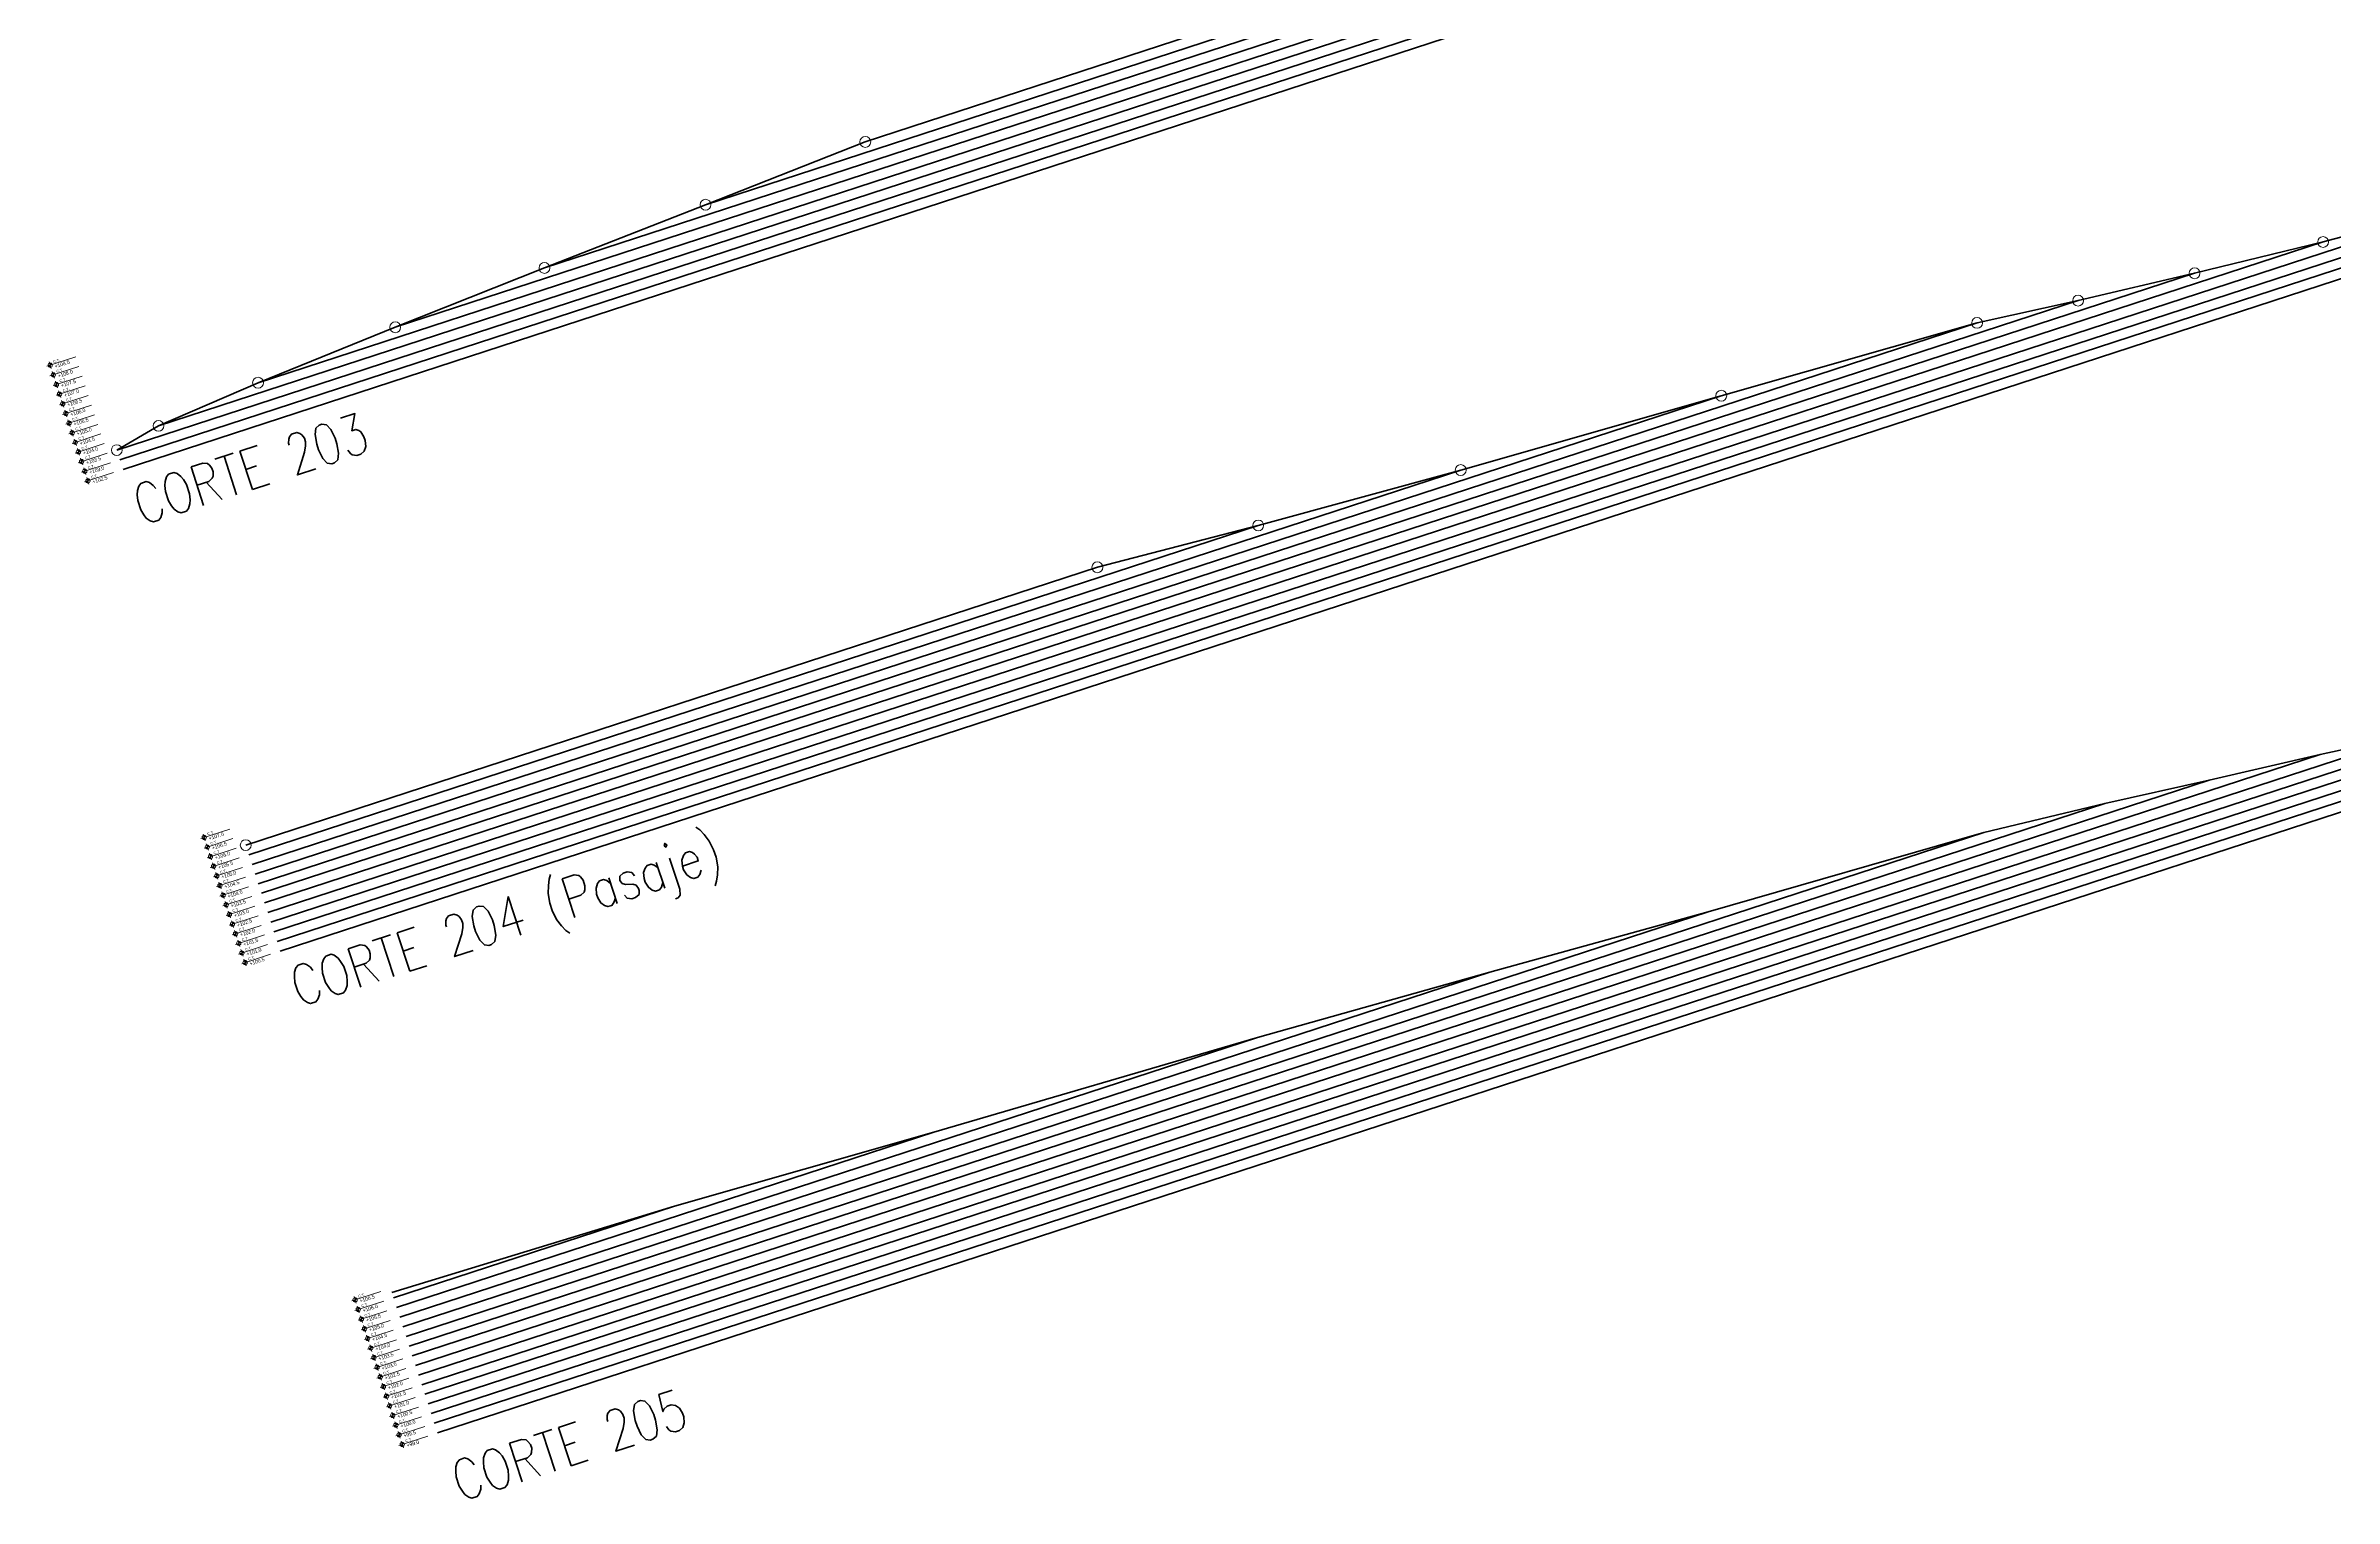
# Model space of a CAD drawing. Header units: metres. Extents: x 733085 to 734585, y 6084499 to 6087418.
# Drawn here: x 733726 to 733838.9, y 6086036.6 to 6086108.3 of the extents above; entities that cross this region are included whole.
import ezdxf
from ezdxf.enums import TextEntityAlignment as Align

# ---------------------------------------------------------------- set-up
doc = ezdxf.new("R2010")
doc.units = ezdxf.units.M
doc.header["$LTSCALE"] = 5
doc.header["$MEASUREMENT"] = 0
doc.layers.get('0').update_dxf_attribs({"color": 30})
doc.layers.add('_AUX', color=210, linetype='Continuous', lineweight=18, plot=False)
for name, color, linetype, lineweight in [('A-ELEV-MBE1', 7, 'Continuous', 35), ('U-ANNO-SYMB', 3, 'Continuous', 18), ('U-ANNO-TEXT', 3, 'Continuous', 18)]:
    doc.layers.add(name, color=color, linetype=linetype, lineweight=lineweight)
doc.styles.add('E-ARIAL', font='arial.ttf')
doc.styles.add('E-ROMANS', font='romans.shx', dxfattribs={"width": 0.8})

# ---------------------------------------------------------------- blocks, each defined once
blk = doc.blocks.new('*U18')
at = {"lineweight": 0}
h = blk.add_hatch(color=256, dxfattribs=at)
edge = h.paths.add_edge_path()
edge.add_arc((0, 0), 200, 0, 90)
edge.add_line((0, 200), (0, 0))
edge.add_line((0, 0), (200, 0))
edge = h.paths.add_edge_path()
edge.add_line((0, 0), (-200, 0))
edge.add_arc((0, 0), 200, 180, 270)
edge.add_line((0, -200), (0, 0))
for p, q in [((2500, 0), (-325, 0)), ((0, 325), (0, -325))]:
    blk.add_line(p, q)
blk.add_circle((0, 0), 200)
at = {"style": 'E-ARIAL'}
blk.add_attdef('LEVEL', text='', height=250, dxfattribs=at).set_placement((371, 0), align=Align.BOTTOM_LEFT)
blk.add_attdef('HEIGHT', text='', height=250, dxfattribs=at).set_placement((371, -75), align=Align.TOP_LEFT)

msp = doc.modelspace()

# ---------------------------------------------------------------- linework, layer by layer
at = {"layer": '_AUX'}
for centre in [(733766.408, 6086103.556), (733758.527, 6086100.459), (733838.33, 6086098.621), (733750.581, 6086097.34), (733831.99, 6086097.078), (733826.243, 6086095.729), (733743.219, 6086094.412), (733821.26, 6086094.629), (733736.45, 6086091.678), (733808.641, 6086091.038), (733731.54, 6086089.55), (733729.484, 6086088.353), (733795.785, 6086087.369), (733785.796, 6086084.636), (733777.861, 6086082.573), (733735.843, 6086068.864)]:
    msp.add_circle(centre, 0.267, dxfattribs=at)
at = {"layer": 'A-ELEV-MBE1', "color": 252}
for p, q in [((733729.484, 6086088.353), (733888.712, 6086140.303)), ((733729.639, 6086087.878), (733888.867, 6086139.828)), ((733731.54, 6086089.55), (733888.557, 6086140.779)), ((733729.794, 6086087.403), (733889.023, 6086139.353)), ((733736.45, 6086091.678), (733859.936, 6086131.967)), ((733743.219, 6086094.412), (733842.041, 6086126.654)), ((733750.581, 6086097.34), (733817.104, 6086119.044)), ((733737.549, 6086063.636), (733896.751, 6086115.577)), ((733758.527, 6086100.459), (733805.93, 6086115.924)), ((733766.408, 6086103.556), (733787.023, 6086110.282)), ((733737.238, 6086064.586), (733869.105, 6086107.609)), ((733737.394, 6086064.111), (733870.171, 6086107.431)), ((733737.083, 6086065.062), (733862.876, 6086106.103)), ((733736.928, 6086065.537), (733838.33, 6086098.621)), ((733736.773, 6086066.012), (733831.99, 6086097.078)), ((733736.463, 6086066.963), (733821.26, 6086094.629)), ((733736.618, 6086066.488), (733826.243, 6086095.729)), ((733745.303, 6086039.869), (733910.141, 6086093.649)), ((733736.308, 6086067.438), (733808.641, 6086091.038)), ((733736.153, 6086067.914), (733795.785, 6086087.369)), ((733735.998, 6086068.389), (733785.796, 6086084.636)), ((733735.843, 6086068.864), (733777.861, 6086082.573)), ((733745.148, 6086040.344), (733859.981, 6086077.81)), ((733744.993, 6086040.819), (733856.263, 6086077.123)), ((733744.838, 6086041.295), (733852.559, 6086076.44)), ((733744.527, 6086042.245), (733842.978, 6086074.366)), ((733744.683, 6086041.77), (733847.566, 6086075.337)), ((733744.372, 6086042.721), (733838.186, 6086073.328)), ((733744.217, 6086043.196), (733832.709, 6086072.067)), ((733744.062, 6086043.671), (733827.569, 6086070.916)), ((733743.907, 6086044.147), (733821.592, 6086069.492)), ((733743.752, 6086044.622), (733807.989, 6086065.58)), ((733743.597, 6086045.097), (733797.226, 6086062.595)), ((733743.442, 6086045.573), (733785.755, 6086059.378)), ((733743.287, 6086046.048), (733769.793, 6086054.696)), ((733743.132, 6086046.523), (733757.003, 6086051.049))]:
    msp.add_line(p, q, dxfattribs=at)
at = {"layer": 'A-ELEV-MBE1', "ltscale": 0.15}
for points in [[(733840.82, 6086126.256), (733834.974, 6086123.822), (733827.453, 6086121.895), (733817.104, 6086119.044), (733805.93, 6086115.924), (733787.023, 6086110.282), (733766.408, 6086103.556), (733758.527, 6086100.459), (733750.581, 6086097.34), (733743.219, 6086094.412), (733736.45, 6086091.678), (733731.54, 6086089.55), (733729.484, 6086088.353)], [(733735.843, 6086068.864), (733777.861, 6086082.573), (733785.796, 6086084.636), (733795.785, 6086087.369), (733808.641, 6086091.038), (733821.26, 6086094.629), (733826.243, 6086095.729), (733831.99, 6086097.078), (733838.33, 6086098.621), (733846.977, 6086100.916)], [(733743.045, 6086046.788), (733757.003, 6086051.049), (733769.793, 6086054.696), (733785.755, 6086059.378), (733797.226, 6086062.595), (733807.989, 6086065.58), (733821.592, 6086069.492), (733827.569, 6086070.916), (733832.709, 6086072.067), (733838.186, 6086073.328), (733842.978, 6086074.366)]]:
    msp.add_lwpolyline(points, dxfattribs=at)

# ---------------------------------------------------------------- block references
at = {"layer": 'U-ANNO-SYMB', "color": 1}
ref = msp.add_blockref('*U18', (733726.196, 6086092.54), dxfattribs=dict(at, xscale=0.0005309734512920893, yscale=0.0005309734512920893, zscale=0.0005309734512920893, rotation=18.06951218396604))
ref.add_attrib('LEVEL', 'C.T.', dxfattribs={"layer": '0', "height": 0.1327, "rotation": 18.06951, "style": 'E-ARIAL'}).set_placement((733726.383, 6086092.601), align=Align.BOTTOM_LEFT)
ref.add_attrib('HEIGHT', '+108.5', dxfattribs={"layer": '0', "height": 0.1774, "rotation": 18.06951, "style": 'E-ARIAL'}).set_placement((733726.396, 6086092.563), align=Align.TOP_LEFT)
ref = msp.add_blockref('*U18', (733726.351, 6086092.065), dxfattribs=dict(at, xscale=0.0005309734512920893, yscale=0.0005309734512920893, zscale=0.0005309734512920893, rotation=18.06951218396604))
ref.add_attrib('LEVEL', 'C.T.', dxfattribs={"layer": '0', "height": 0.1327, "rotation": 18.06951, "style": 'E-ARIAL'}).set_placement((733726.539, 6086092.126), align=Align.BOTTOM_LEFT)
ref.add_attrib('HEIGHT', '+108.0', dxfattribs={"layer": '0', "height": 0.1774, "rotation": 18.06951, "style": 'E-ARIAL'}).set_placement((733726.551, 6086092.088), align=Align.TOP_LEFT)
ref = msp.add_blockref('*U18', (733726.506, 6086091.589), dxfattribs=dict(at, xscale=0.0005309734512920893, yscale=0.0005309734512920893, zscale=0.0005309734512920893, rotation=18.06951218396604))
ref.add_attrib('LEVEL', 'C.T.', dxfattribs={"layer": '0', "height": 0.1327, "rotation": 18.06951, "style": 'E-ARIAL'}).set_placement((733726.694, 6086091.65), align=Align.BOTTOM_LEFT)
ref.add_attrib('HEIGHT', '+107.5', dxfattribs={"layer": '0', "height": 0.1774, "rotation": 18.06951, "style": 'E-ARIAL'}).set_placement((733726.706, 6086091.613), align=Align.TOP_LEFT)
ref = msp.add_blockref('*U18', (733726.661, 6086091.114), dxfattribs=dict(at, xscale=0.0005309734512920893, yscale=0.0005309734512920893, zscale=0.0005309734512920893, rotation=18.06951218396604))
ref.add_attrib('LEVEL', 'C.T.', dxfattribs={"layer": '0', "height": 0.1327, "rotation": 18.06951, "style": 'E-ARIAL'}).set_placement((733726.849, 6086091.175), align=Align.BOTTOM_LEFT)
ref.add_attrib('HEIGHT', '+107.0', dxfattribs={"layer": '0', "height": 0.1774, "rotation": 18.06951, "style": 'E-ARIAL'}).set_placement((733726.861, 6086091.137), align=Align.TOP_LEFT)
ref = msp.add_blockref('*U18', (733726.816, 6086090.639), dxfattribs=dict(at, xscale=0.0005309734512920893, yscale=0.0005309734512920893, zscale=0.0005309734512920893, rotation=18.06951218396604))
ref.add_attrib('LEVEL', 'C.T.', dxfattribs={"layer": '0', "height": 0.1327, "rotation": 18.06951, "style": 'E-ARIAL'}).set_placement((733727.004, 6086090.7), align=Align.BOTTOM_LEFT)
ref.add_attrib('HEIGHT', '+106.5', dxfattribs={"layer": '0', "height": 0.1774, "rotation": 18.06951, "style": 'E-ARIAL'}).set_placement((733727.016, 6086090.662), align=Align.TOP_LEFT)
ref = msp.add_blockref('*U18', (733726.971, 6086090.163), dxfattribs=dict(at, xscale=0.0005309734512920893, yscale=0.0005309734512920893, zscale=0.0005309734512920893, rotation=18.06951218396604))
ref.add_attrib('LEVEL', 'C.T.', dxfattribs={"layer": '0', "height": 0.1327, "rotation": 18.06951, "style": 'E-ARIAL'}).set_placement((733727.159, 6086090.224), align=Align.BOTTOM_LEFT)
ref.add_attrib('HEIGHT', '+106.0', dxfattribs={"layer": '0', "height": 0.1774, "rotation": 18.06951, "style": 'E-ARIAL'}).set_placement((733727.171, 6086090.187), align=Align.TOP_LEFT)
ref = msp.add_blockref('*U18', (733727.127, 6086089.688), dxfattribs=dict(at, xscale=0.0005309734512920893, yscale=0.0005309734512920893, zscale=0.0005309734512920893, rotation=18.06951218396604))
ref.add_attrib('LEVEL', 'C.T.', dxfattribs={"layer": '0', "height": 0.1327, "rotation": 18.06951, "style": 'E-ARIAL'}).set_placement((733727.314, 6086089.749), align=Align.BOTTOM_LEFT)
ref.add_attrib('HEIGHT', '+105.5', dxfattribs={"layer": '0', "height": 0.1774, "rotation": 18.06951, "style": 'E-ARIAL'}).set_placement((733727.326, 6086089.711), align=Align.TOP_LEFT)
ref = msp.add_blockref('*U18', (733727.282, 6086089.213), dxfattribs=dict(at, xscale=0.0005309734512920893, yscale=0.0005309734512920893, zscale=0.0005309734512920893, rotation=18.06951218396604))
ref.add_attrib('LEVEL', 'C.T.', dxfattribs={"layer": '0', "height": 0.1327, "rotation": 18.06951, "style": 'E-ARIAL'}).set_placement((733727.469, 6086089.274), align=Align.BOTTOM_LEFT)
ref.add_attrib('HEIGHT', '+105.0', dxfattribs={"layer": '0', "height": 0.1774, "rotation": 18.06951, "style": 'E-ARIAL'}).set_placement((733727.481, 6086089.236), align=Align.TOP_LEFT)
ref = msp.add_blockref('*U18', (733727.437, 6086088.737), dxfattribs=dict(at, xscale=0.0005309734512920893, yscale=0.0005309734512920893, zscale=0.0005309734512920893, rotation=18.06951218396604))
ref.add_attrib('LEVEL', 'C.T.', dxfattribs={"layer": '0', "height": 0.1327, "rotation": 18.06951, "style": 'E-ARIAL'}).set_placement((733727.624, 6086088.798), align=Align.BOTTOM_LEFT)
ref.add_attrib('HEIGHT', '+104.5', dxfattribs={"layer": '0', "height": 0.1774, "rotation": 18.06951, "style": 'E-ARIAL'}).set_placement((733727.636, 6086088.76), align=Align.TOP_LEFT)
ref = msp.add_blockref('*U18', (733727.592, 6086088.262), dxfattribs=dict(at, xscale=0.0005309734512920893, yscale=0.0005309734512920893, zscale=0.0005309734512920893, rotation=18.06951218396604))
ref.add_attrib('LEVEL', 'C.T.', dxfattribs={"layer": '0', "height": 0.1327, "rotation": 18.06951, "style": 'E-ARIAL'}).set_placement((733727.779, 6086088.323), align=Align.BOTTOM_LEFT)
ref.add_attrib('HEIGHT', '+104.0', dxfattribs={"layer": '0', "height": 0.1774, "rotation": 18.06951, "style": 'E-ARIAL'}).set_placement((733727.792, 6086088.285), align=Align.TOP_LEFT)
ref = msp.add_blockref('*U18', (733727.747, 6086087.787), dxfattribs=dict(at, xscale=0.0005309734512920893, yscale=0.0005309734512920893, zscale=0.0005309734512920893, rotation=18.06951218396604))
ref.add_attrib('LEVEL', 'C.T.', dxfattribs={"layer": '0', "height": 0.1327, "rotation": 18.06951, "style": 'E-ARIAL'}).set_placement((733727.934, 6086087.848), align=Align.BOTTOM_LEFT)
ref.add_attrib('HEIGHT', '+103.5', dxfattribs={"layer": '0', "height": 0.1774, "rotation": 18.06951, "style": 'E-ARIAL'}).set_placement((733727.947, 6086087.81), align=Align.TOP_LEFT)
ref = msp.add_blockref('*U18', (733727.902, 6086087.311), dxfattribs=dict(at, xscale=0.0005309734512920893, yscale=0.0005309734512920893, zscale=0.0005309734512920893, rotation=18.06951218396604))
ref.add_attrib('LEVEL', 'C.T.', dxfattribs={"layer": '0', "height": 0.1327, "rotation": 18.06951, "style": 'E-ARIAL'}).set_placement((733728.089, 6086087.372), align=Align.BOTTOM_LEFT)
ref.add_attrib('HEIGHT', '+103.0', dxfattribs={"layer": '0', "height": 0.1774, "rotation": 18.06951, "style": 'E-ARIAL'}).set_placement((733728.102, 6086087.334), align=Align.TOP_LEFT)
ref = msp.add_blockref('*U18', (733728.057, 6086086.836), dxfattribs=dict(at, xscale=0.0005309734512920893, yscale=0.0005309734512920893, zscale=0.0005309734512920893, rotation=18.06951218396604))
ref.add_attrib('LEVEL', 'C.T.', dxfattribs={"layer": '0', "height": 0.1327, "rotation": 18.06951, "style": 'E-ARIAL'}).set_placement((733728.244, 6086086.897), align=Align.BOTTOM_LEFT)
ref.add_attrib('HEIGHT', '+102.5', dxfattribs={"layer": '0', "height": 0.1774, "rotation": 18.06951, "style": 'E-ARIAL'}).set_placement((733728.257, 6086086.859), align=Align.TOP_LEFT)
ref = msp.add_blockref('*U18', (733733.795, 6086069.248), dxfattribs=dict(at, xscale=0.0005309734512920893, yscale=0.0005309734512920893, zscale=0.0005309734512920893, rotation=18.06951218396604))
ref.add_attrib('LEVEL', 'C.T.', dxfattribs={"layer": '0', "height": 0.1327, "rotation": 18.06951, "style": 'E-ARIAL'}).set_placement((733733.983, 6086069.309), align=Align.BOTTOM_LEFT)
ref.add_attrib('HEIGHT', '+107.0', dxfattribs={"layer": '0', "height": 0.1774, "rotation": 18.06951, "style": 'E-ARIAL'}).set_placement((733733.995, 6086069.272), align=Align.TOP_LEFT)
ref = msp.add_blockref('*U18', (733733.95, 6086068.773), dxfattribs=dict(at, xscale=0.0005309734512920893, yscale=0.0005309734512920893, zscale=0.0005309734512920893, rotation=18.06951218396604))
ref.add_attrib('LEVEL', 'C.T.', dxfattribs={"layer": '0', "height": 0.1327, "rotation": 18.06951, "style": 'E-ARIAL'}).set_placement((733734.138, 6086068.834), align=Align.BOTTOM_LEFT)
ref.add_attrib('HEIGHT', '+106.5', dxfattribs={"layer": '0', "height": 0.1774, "rotation": 18.06951, "style": 'E-ARIAL'}).set_placement((733734.15, 6086068.796), align=Align.TOP_LEFT)
ref = msp.add_blockref('*U18', (733734.105, 6086068.298), dxfattribs=dict(at, xscale=0.0005309734512920893, yscale=0.0005309734512920893, zscale=0.0005309734512920893, rotation=18.06951218396604))
ref.add_attrib('LEVEL', 'C.T.', dxfattribs={"layer": '0', "height": 0.1327, "rotation": 18.06951, "style": 'E-ARIAL'}).set_placement((733734.293, 6086068.359), align=Align.BOTTOM_LEFT)
ref.add_attrib('HEIGHT', '+106.0', dxfattribs={"layer": '0', "height": 0.1774, "rotation": 18.06951, "style": 'E-ARIAL'}).set_placement((733734.305, 6086068.321), align=Align.TOP_LEFT)
ref = msp.add_blockref('*U18', (733734.26, 6086067.822), dxfattribs=dict(at, xscale=0.0005309734512920893, yscale=0.0005309734512920893, zscale=0.0005309734512920893, rotation=18.06951218396604))
ref.add_attrib('LEVEL', 'C.T.', dxfattribs={"layer": '0', "height": 0.1327, "rotation": 18.06951, "style": 'E-ARIAL'}).set_placement((733734.448, 6086067.883), align=Align.BOTTOM_LEFT)
ref.add_attrib('HEIGHT', '+105.5', dxfattribs={"layer": '0', "height": 0.1774, "rotation": 18.06951, "style": 'E-ARIAL'}).set_placement((733734.46, 6086067.846), align=Align.TOP_LEFT)
ref = msp.add_blockref('*U18', (733734.416, 6086067.347), dxfattribs=dict(at, xscale=0.0005309734512920893, yscale=0.0005309734512920893, zscale=0.0005309734512920893, rotation=18.06951218396604))
ref.add_attrib('LEVEL', 'C.T.', dxfattribs={"layer": '0', "height": 0.1327, "rotation": 18.06951, "style": 'E-ARIAL'}).set_placement((733734.603, 6086067.408), align=Align.BOTTOM_LEFT)
ref.add_attrib('HEIGHT', '+105.0', dxfattribs={"layer": '0', "height": 0.1774, "rotation": 18.06951, "style": 'E-ARIAL'}).set_placement((733734.615, 6086067.37), align=Align.TOP_LEFT)
ref = msp.add_blockref('*U18', (733734.571, 6086066.872), dxfattribs=dict(at, xscale=0.0005309734512920893, yscale=0.0005309734512920893, zscale=0.0005309734512920893, rotation=18.06951218396604))
ref.add_attrib('LEVEL', 'C.T.', dxfattribs={"layer": '0', "height": 0.1327, "rotation": 18.06951, "style": 'E-ARIAL'}).set_placement((733734.758, 6086066.933), align=Align.BOTTOM_LEFT)
ref.add_attrib('HEIGHT', '+104.5', dxfattribs={"layer": '0', "height": 0.1774, "rotation": 18.06951, "style": 'E-ARIAL'}).set_placement((733734.77, 6086066.895), align=Align.TOP_LEFT)
ref = msp.add_blockref('*U18', (733734.726, 6086066.396), dxfattribs=dict(at, xscale=0.0005309734512920893, yscale=0.0005309734512920893, zscale=0.0005309734512920893, rotation=18.06951218396604))
ref.add_attrib('LEVEL', 'C.T.', dxfattribs={"layer": '0', "height": 0.1327, "rotation": 18.06951, "style": 'E-ARIAL'}).set_placement((733734.913, 6086066.457), align=Align.BOTTOM_LEFT)
ref.add_attrib('HEIGHT', '+104.0', dxfattribs={"layer": '0', "height": 0.1774, "rotation": 18.06951, "style": 'E-ARIAL'}).set_placement((733734.925, 6086066.419), align=Align.TOP_LEFT)
ref = msp.add_blockref('*U18', (733734.881, 6086065.921), dxfattribs=dict(at, xscale=0.0005309734512920893, yscale=0.0005309734512920893, zscale=0.0005309734512920893, rotation=18.06951218396604))
ref.add_attrib('LEVEL', 'C.T.', dxfattribs={"layer": '0', "height": 0.1327, "rotation": 18.06951, "style": 'E-ARIAL'}).set_placement((733735.068, 6086065.982), align=Align.BOTTOM_LEFT)
ref.add_attrib('HEIGHT', '+103.5', dxfattribs={"layer": '0', "height": 0.1774, "rotation": 18.06951, "style": 'E-ARIAL'}).set_placement((733735.081, 6086065.944), align=Align.TOP_LEFT)
ref = msp.add_blockref('*U18', (733735.036, 6086065.446), dxfattribs=dict(at, xscale=0.0005309734512920893, yscale=0.0005309734512920893, zscale=0.0005309734512920893, rotation=18.06951218396604))
ref.add_attrib('LEVEL', 'C.T.', dxfattribs={"layer": '0', "height": 0.1327, "rotation": 18.06951, "style": 'E-ARIAL'}).set_placement((733735.223, 6086065.507), align=Align.BOTTOM_LEFT)
ref.add_attrib('HEIGHT', '+103.0', dxfattribs={"layer": '0', "height": 0.1774, "rotation": 18.06951, "style": 'E-ARIAL'}).set_placement((733735.236, 6086065.469), align=Align.TOP_LEFT)
ref = msp.add_blockref('*U18', (733735.191, 6086064.97), dxfattribs=dict(at, xscale=0.0005309734512920893, yscale=0.0005309734512920893, zscale=0.0005309734512920893, rotation=18.06951218396604))
ref.add_attrib('LEVEL', 'C.T.', dxfattribs={"layer": '0', "height": 0.1327, "rotation": 18.06951, "style": 'E-ARIAL'}).set_placement((733735.378, 6086065.031), align=Align.BOTTOM_LEFT)
ref.add_attrib('HEIGHT', '+102.5', dxfattribs={"layer": '0', "height": 0.1774, "rotation": 18.06951, "style": 'E-ARIAL'}).set_placement((733735.391, 6086064.993), align=Align.TOP_LEFT)
ref = msp.add_blockref('*U18', (733735.346, 6086064.495), dxfattribs=dict(at, xscale=0.0005309734512920893, yscale=0.0005309734512920893, zscale=0.0005309734512920893, rotation=18.06951218396604))
ref.add_attrib('LEVEL', 'C.T.', dxfattribs={"layer": '0', "height": 0.1327, "rotation": 18.06951, "style": 'E-ARIAL'}).set_placement((733735.533, 6086064.556), align=Align.BOTTOM_LEFT)
ref.add_attrib('HEIGHT', '+102.0', dxfattribs={"layer": '0', "height": 0.1774, "rotation": 18.06951, "style": 'E-ARIAL'}).set_placement((733735.546, 6086064.518), align=Align.TOP_LEFT)
ref = msp.add_blockref('*U18', (733735.501, 6086064.02), dxfattribs=dict(at, xscale=0.0005309734512920893, yscale=0.0005309734512920893, zscale=0.0005309734512920893, rotation=18.06951218396604))
ref.add_attrib('LEVEL', 'C.T.', dxfattribs={"layer": '0', "height": 0.1327, "rotation": 18.06951, "style": 'E-ARIAL'}).set_placement((733735.689, 6086064.081), align=Align.BOTTOM_LEFT)
ref.add_attrib('HEIGHT', '+101.5', dxfattribs={"layer": '0', "height": 0.1774, "rotation": 18.06951, "style": 'E-ARIAL'}).set_placement((733735.701, 6086064.043), align=Align.TOP_LEFT)
ref = msp.add_blockref('*U18', (733735.656, 6086063.544), dxfattribs=dict(at, xscale=0.0005309734512920893, yscale=0.0005309734512920893, zscale=0.0005309734512920893, rotation=18.06951218396604))
ref.add_attrib('LEVEL', 'C.T.', dxfattribs={"layer": '0', "height": 0.1327, "rotation": 18.06951, "style": 'E-ARIAL'}).set_placement((733735.844, 6086063.605), align=Align.BOTTOM_LEFT)
ref.add_attrib('HEIGHT', '+101.0', dxfattribs={"layer": '0', "height": 0.1774, "rotation": 18.06951, "style": 'E-ARIAL'}).set_placement((733735.856, 6086063.567), align=Align.TOP_LEFT)
ref = msp.add_blockref('*U18', (733735.811, 6086063.069), dxfattribs=dict(at, xscale=0.0005309734512920893, yscale=0.0005309734512920893, zscale=0.0005309734512920893, rotation=18.06951218396604))
ref.add_attrib('LEVEL', 'C.T.', dxfattribs={"layer": '0', "height": 0.1327, "rotation": 18.06951, "style": 'E-ARIAL'}).set_placement((733735.999, 6086063.13), align=Align.BOTTOM_LEFT)
ref.add_attrib('HEIGHT', '+100.5', dxfattribs={"layer": '0', "height": 0.1774, "rotation": 18.06951, "style": 'E-ARIAL'}).set_placement((733736.011, 6086063.092), align=Align.TOP_LEFT)
ref = msp.add_blockref('*U18', (733741.239, 6086046.432), dxfattribs=dict(at, xscale=0.0005309734512920893, yscale=0.0005309734512920893, zscale=0.0005309734512920893, rotation=18.06951218396604))
ref.add_attrib('LEVEL', 'C.T.', dxfattribs={"layer": '0', "height": 0.1327, "rotation": 18.06951, "style": 'E-ARIAL'}).set_placement((733741.427, 6086046.493), align=Align.BOTTOM_LEFT)
ref.add_attrib('HEIGHT', '+106.5', dxfattribs={"layer": '0', "height": 0.1774, "rotation": 18.06951, "style": 'E-ARIAL'}).set_placement((733741.439, 6086046.455), align=Align.TOP_LEFT)
ref = msp.add_blockref('*U18', (733741.394, 6086045.957), dxfattribs=dict(at, xscale=0.0005309734512920893, yscale=0.0005309734512920893, zscale=0.0005309734512920893, rotation=18.06951218396604))
ref.add_attrib('LEVEL', 'C.T.', dxfattribs={"layer": '0', "height": 0.1327, "rotation": 18.06951, "style": 'E-ARIAL'}).set_placement((733741.582, 6086046.018), align=Align.BOTTOM_LEFT)
ref.add_attrib('HEIGHT', '+106.0', dxfattribs={"layer": '0', "height": 0.1774, "rotation": 18.06951, "style": 'E-ARIAL'}).set_placement((733741.594, 6086045.98), align=Align.TOP_LEFT)
ref = msp.add_blockref('*U18', (733741.549, 6086045.481), dxfattribs=dict(at, xscale=0.0005309734512920893, yscale=0.0005309734512920893, zscale=0.0005309734512920893, rotation=18.06951218396604))
ref.add_attrib('LEVEL', 'C.T.', dxfattribs={"layer": '0', "height": 0.1327, "rotation": 18.06951, "style": 'E-ARIAL'}).set_placement((733741.737, 6086045.542), align=Align.BOTTOM_LEFT)
ref.add_attrib('HEIGHT', '+105.5', dxfattribs={"layer": '0', "height": 0.1774, "rotation": 18.06951, "style": 'E-ARIAL'}).set_placement((733741.749, 6086045.505), align=Align.TOP_LEFT)
ref = msp.add_blockref('*U18', (733741.705, 6086045.006), dxfattribs=dict(at, xscale=0.0005309734512920893, yscale=0.0005309734512920893, zscale=0.0005309734512920893, rotation=18.06951218396604))
ref.add_attrib('LEVEL', 'C.T.', dxfattribs={"layer": '0', "height": 0.1327, "rotation": 18.06951, "style": 'E-ARIAL'}).set_placement((733741.892, 6086045.067), align=Align.BOTTOM_LEFT)
ref.add_attrib('HEIGHT', '+105.0', dxfattribs={"layer": '0', "height": 0.1774, "rotation": 18.06951, "style": 'E-ARIAL'}).set_placement((733741.904, 6086045.029), align=Align.TOP_LEFT)
ref = msp.add_blockref('*U18', (733741.86, 6086044.531), dxfattribs=dict(at, xscale=0.0005309734512920893, yscale=0.0005309734512920893, zscale=0.0005309734512920893, rotation=18.06951218396604))
ref.add_attrib('LEVEL', 'C.T.', dxfattribs={"layer": '0', "height": 0.1327, "rotation": 18.06951, "style": 'E-ARIAL'}).set_placement((733742.047, 6086044.592), align=Align.BOTTOM_LEFT)
ref.add_attrib('HEIGHT', '+104.5', dxfattribs={"layer": '0', "height": 0.1774, "rotation": 18.06951, "style": 'E-ARIAL'}).set_placement((733742.059, 6086044.554), align=Align.TOP_LEFT)
ref = msp.add_blockref('*U18', (733742.015, 6086044.055), dxfattribs=dict(at, xscale=0.0005309734512920893, yscale=0.0005309734512920893, zscale=0.0005309734512920893, rotation=18.06951218396604))
ref.add_attrib('LEVEL', 'C.T.', dxfattribs={"layer": '0', "height": 0.1327, "rotation": 18.06951, "style": 'E-ARIAL'}).set_placement((733742.202, 6086044.116), align=Align.BOTTOM_LEFT)
ref.add_attrib('HEIGHT', '+104.0', dxfattribs={"layer": '0', "height": 0.1774, "rotation": 18.06951, "style": 'E-ARIAL'}).set_placement((733742.214, 6086044.078), align=Align.TOP_LEFT)
ref = msp.add_blockref('*U18', (733742.17, 6086043.58), dxfattribs=dict(at, xscale=0.0005309734512920893, yscale=0.0005309734512920893, zscale=0.0005309734512920893, rotation=18.06951218396604))
ref.add_attrib('LEVEL', 'C.T.', dxfattribs={"layer": '0', "height": 0.1327, "rotation": 18.06951, "style": 'E-ARIAL'}).set_placement((733742.357, 6086043.641), align=Align.BOTTOM_LEFT)
ref.add_attrib('HEIGHT', '+103.5', dxfattribs={"layer": '0', "height": 0.1774, "rotation": 18.06951, "style": 'E-ARIAL'}).set_placement((733742.37, 6086043.603), align=Align.TOP_LEFT)
ref = msp.add_blockref('*U18', (733742.325, 6086043.105), dxfattribs=dict(at, xscale=0.0005309734512920893, yscale=0.0005309734512920893, zscale=0.0005309734512920893, rotation=18.06951218396604))
ref.add_attrib('LEVEL', 'C.T.', dxfattribs={"layer": '0', "height": 0.1327, "rotation": 18.06951, "style": 'E-ARIAL'}).set_placement((733742.512, 6086043.166), align=Align.BOTTOM_LEFT)
ref.add_attrib('HEIGHT', '+103.0', dxfattribs={"layer": '0', "height": 0.1774, "rotation": 18.06951, "style": 'E-ARIAL'}).set_placement((733742.525, 6086043.128), align=Align.TOP_LEFT)
ref = msp.add_blockref('*U18', (733742.48, 6086042.629), dxfattribs=dict(at, xscale=0.0005309734512920893, yscale=0.0005309734512920893, zscale=0.0005309734512920893, rotation=18.06951218396604))
ref.add_attrib('LEVEL', 'C.T.', dxfattribs={"layer": '0', "height": 0.1327, "rotation": 18.06951, "style": 'E-ARIAL'}).set_placement((733742.667, 6086042.69), align=Align.BOTTOM_LEFT)
ref.add_attrib('HEIGHT', '+102.5', dxfattribs={"layer": '0', "height": 0.1774, "rotation": 18.06951, "style": 'E-ARIAL'}).set_placement((733742.68, 6086042.652), align=Align.TOP_LEFT)
ref = msp.add_blockref('*U18', (733742.635, 6086042.154), dxfattribs=dict(at, xscale=0.0005309734512920893, yscale=0.0005309734512920893, zscale=0.0005309734512920893, rotation=18.06951218396604))
ref.add_attrib('LEVEL', 'C.T.', dxfattribs={"layer": '0', "height": 0.1327, "rotation": 18.06951, "style": 'E-ARIAL'}).set_placement((733742.822, 6086042.215), align=Align.BOTTOM_LEFT)
ref.add_attrib('HEIGHT', '+102.0', dxfattribs={"layer": '0', "height": 0.1774, "rotation": 18.06951, "style": 'E-ARIAL'}).set_placement((733742.835, 6086042.177), align=Align.TOP_LEFT)
ref = msp.add_blockref('*U18', (733742.79, 6086041.679), dxfattribs=dict(at, xscale=0.0005309734512920893, yscale=0.0005309734512920893, zscale=0.0005309734512920893, rotation=18.06951218396604))
ref.add_attrib('LEVEL', 'C.T.', dxfattribs={"layer": '0', "height": 0.1327, "rotation": 18.06951, "style": 'E-ARIAL'}).set_placement((733742.978, 6086041.74), align=Align.BOTTOM_LEFT)
ref.add_attrib('HEIGHT', '+101.5', dxfattribs={"layer": '0', "height": 0.1774, "rotation": 18.06951, "style": 'E-ARIAL'}).set_placement((733742.99, 6086041.702), align=Align.TOP_LEFT)
ref = msp.add_blockref('*U18', (733742.945, 6086041.203), dxfattribs=dict(at, xscale=0.0005309734512920893, yscale=0.0005309734512920893, zscale=0.0005309734512920893, rotation=18.06951218396604))
ref.add_attrib('LEVEL', 'C.T.', dxfattribs={"layer": '0', "height": 0.1327, "rotation": 18.06951, "style": 'E-ARIAL'}).set_placement((733743.133, 6086041.264), align=Align.BOTTOM_LEFT)
ref.add_attrib('HEIGHT', '+101.0', dxfattribs={"layer": '0', "height": 0.1774, "rotation": 18.06951, "style": 'E-ARIAL'}).set_placement((733743.145, 6086041.226), align=Align.TOP_LEFT)
ref = msp.add_blockref('*U18', (733743.1, 6086040.728), dxfattribs=dict(at, xscale=0.0005309734512920893, yscale=0.0005309734512920893, zscale=0.0005309734512920893, rotation=18.06951218396604))
ref.add_attrib('LEVEL', 'C.T.', dxfattribs={"layer": '0', "height": 0.1327, "rotation": 18.06951, "style": 'E-ARIAL'}).set_placement((733743.288, 6086040.789), align=Align.BOTTOM_LEFT)
ref.add_attrib('HEIGHT', '+100.5', dxfattribs={"layer": '0', "height": 0.1774, "rotation": 18.06951, "style": 'E-ARIAL'}).set_placement((733743.3, 6086040.751), align=Align.TOP_LEFT)
ref = msp.add_blockref('*U18', (733743.255, 6086040.252), dxfattribs=dict(at, xscale=0.0005309734512920893, yscale=0.0005309734512920893, zscale=0.0005309734512920893, rotation=18.06951218396604))
ref.add_attrib('LEVEL', 'C.T.', dxfattribs={"layer": '0', "height": 0.1327, "rotation": 18.06951, "style": 'E-ARIAL'}).set_placement((733743.443, 6086040.314), align=Align.BOTTOM_LEFT)
ref.add_attrib('HEIGHT', '+100.0', dxfattribs={"layer": '0', "height": 0.1774, "rotation": 18.06951, "style": 'E-ARIAL'}).set_placement((733743.455, 6086040.276), align=Align.TOP_LEFT)
ref = msp.add_blockref('*U18', (733743.41, 6086039.777), dxfattribs=dict(at, xscale=0.0005309734512920893, yscale=0.0005309734512920893, zscale=0.0005309734512920893, rotation=18.06951218396604))
ref.add_attrib('LEVEL', 'C.T.', dxfattribs={"layer": '0', "height": 0.1327, "rotation": 18.06951, "style": 'E-ARIAL'}).set_placement((733743.598, 6086039.838), align=Align.BOTTOM_LEFT)
ref.add_attrib('HEIGHT', '+99.5', dxfattribs={"layer": '0', "height": 0.1774, "rotation": 18.06951, "style": 'E-ARIAL'}).set_placement((733743.61, 6086039.8), align=Align.TOP_LEFT)
ref = msp.add_blockref('*U18', (733743.566, 6086039.302), dxfattribs=dict(at, xscale=0.0005309734512920893, yscale=0.0005309734512920893, zscale=0.0005309734512920893, rotation=18.06951218396604))
ref.add_attrib('LEVEL', 'C.T.', dxfattribs={"layer": '0', "height": 0.1327, "rotation": 18.06951, "style": 'E-ARIAL'}).set_placement((733743.753, 6086039.363), align=Align.BOTTOM_LEFT)
ref.add_attrib('HEIGHT', '+99.0', dxfattribs={"layer": '0', "height": 0.1774, "rotation": 18.06951, "style": 'E-ARIAL'}).set_placement((733743.765, 6086039.325), align=Align.TOP_LEFT)

# ---------------------------------------------------------------- texts
at = {"layer": 'U-ANNO-TEXT', "char_height": 2, "attachment_point": 7, "rotation": 18.06951, "style": 'E-ROMANS'}
for s, insert in [('CORTE 203', (733730.702, 6086084.621)), ('CORTE 204 (Pasaje)', (733738.663, 6086060.22)), ('CORTE 205', (733746.417, 6086036.453))]:
    msp.add_mtext(s, dxfattribs=dict(at, insert=insert))

doc.saveas('drawing.dxf')
